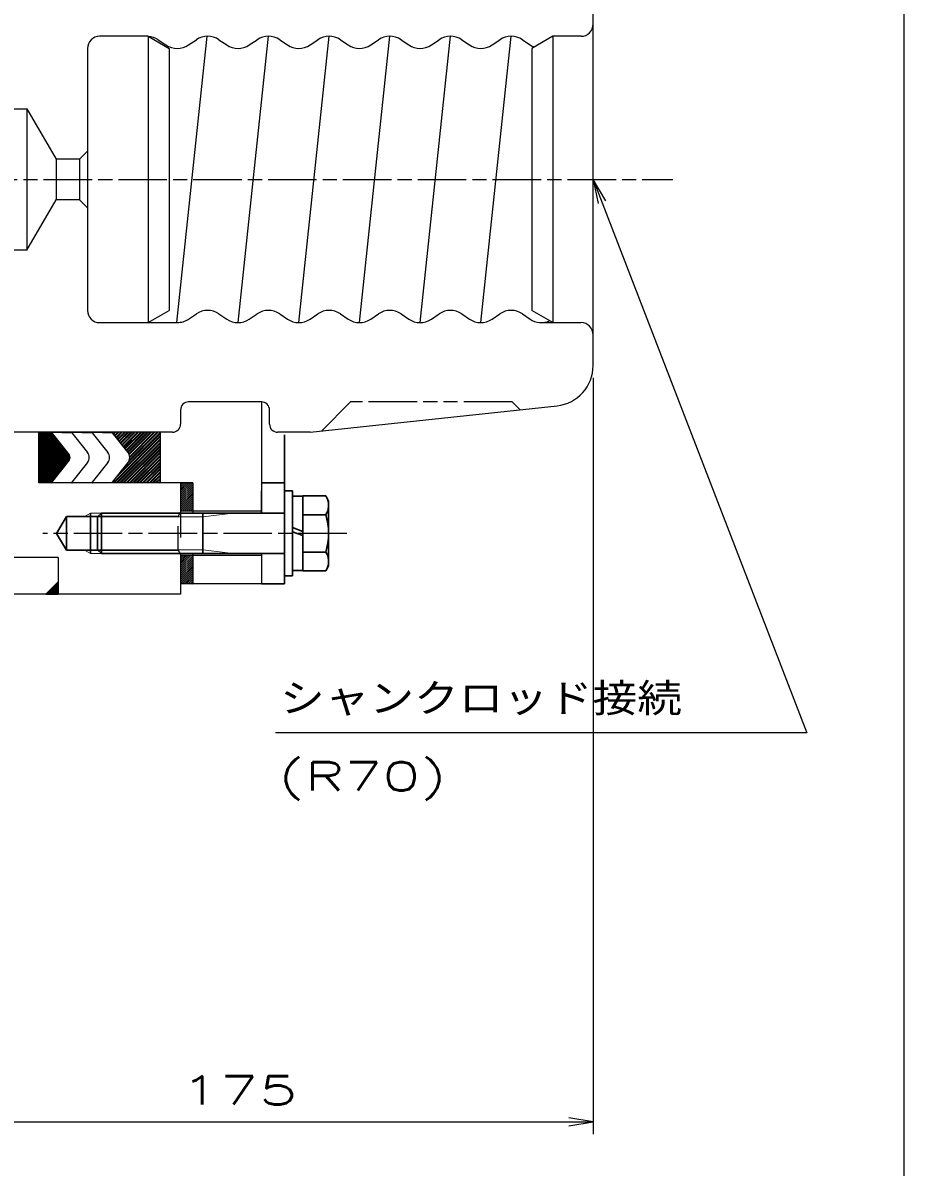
# Model space of a CAD drawing. Units: millimetres at full size, sheet at 1:1; details may follow other scales. Extents: x -2456 to -674, y 2522 to 3782.
# Drawn here: x -921.5 to -703.6, y 2944.2 to 3227.1 of the extents above; entities that cross this region are included whole.
import ezdxf
from ezdxf.enums import TextEntityAlignment as Align

# ---------------------------------------------------------------- set-up
doc = ezdxf.new("R2010")
doc.units = ezdxf.units.MM
for name, pattern in [('CHAIN', [18.5, 12, -1.5, 3.5, -1.5]), ('CHAIN_DOUBLE_DASH', [23.5, 12, -1.5, 3.5, -1.5, 3.5, -1.5]), ('DASHED_SPACED', [12, 6, -6])]:
    doc.linetypes.add(name, pattern=pattern)
for name, color, linetype, lineweight in [('0_2', 7, 'Continuous', 25), ('1外形線', 7, 'Continuous', 25), ('3隠れ線', 2, 'DASHED_SPACED', 25), ('4中心線', 1, 'CHAIN', 25), ('7枠', 7, 'Continuous', 25), ('AM_0', 7, 'Continuous', 30), ('AM_0N', 7, 'Continuous', 30), ('AM_4', 3, 'Continuous', 15), ('AM_4N', 3, 'Continuous', 15), ('実線中', 7, 'Continuous', 25), ('想像線', 6, 'CHAIN_DOUBLE_DASH', 25), ('細い実線', 3, 'Continuous', 25)]:
    doc.layers.add(name, color=color, linetype=linetype, lineweight=lineweight)
doc.styles.add('simplex.shx', font='')
doc.styles.get('simplex.shx').set_extended_font_data('simplex.shx')
pattern_1 = [(45, (-251.495, 1855.7), (-0.24395, 0.24395), [])]

# ---------------------------------------------------------------- blocks, each defined once
blk = doc.blocks.new('open_arrow')
at = {"color": 0, "linetype": 'Continuous', "lineweight": -2}
blk.add_lwpolyline([(7.5, 1.25), (0, 0), (7.5, -1.25)], dxfattribs=at)

msp = doc.modelspace()

# ---------------------------------------------------------------- hatches: boundary and pattern name
at = {"layer": '細い実線'}
h = msp.add_hatch(dxfattribs=at)
h.set_pattern_fill('USER', color=256, style=0, pattern_type=2)
h.set_pattern_definition(pattern_1)
h.paths.add_polyline_path([(-882.517, 3113.412), (-882.517, 3106.412), (-879.517, 3106.412), (-879.517, 3113.412)])
h = msp.add_hatch(dxfattribs=at)
h.set_pattern_fill('USER', color=256, style=0, pattern_type=2)
h.set_pattern_definition(pattern_1)
h.paths.add_polyline_path([(-882.517, 3095.412), (-882.517, 3088.412), (-879.517, 3088.412), (-879.517, 3095.412)])

# ---------------------------------------------------------------- linework, layer by layer
at = {"layer": '0_2'}
for p, q in [((-888.017, 3222.954), (-886.119, 3221.67)), ((-880.517, 3221.67), (-878.619, 3222.954)), ((-873.017, 3222.954), (-871.119, 3221.67)), ((-865.517, 3221.67), (-863.619, 3222.954)), ((-858.017, 3222.954), (-856.119, 3221.67)), ((-850.517, 3221.67), (-848.619, 3222.954)), ((-843.017, 3222.954), (-841.119, 3221.67)), ((-835.517, 3221.67), (-833.619, 3222.954)), ((-828.017, 3222.954), (-826.119, 3221.67)), ((-820.517, 3221.67), (-818.619, 3222.954)), ((-813.017, 3222.954), (-811.119, 3221.67)), ((-805.517, 3221.67), (-803.619, 3222.954)), ((-798.017, 3222.954), (-796.119, 3221.67)), ((-907.517, 3193.412), (-907.517, 3183.412)), ((-880.517, 3153.894), (-878.619, 3155.177)), ((-873.017, 3155.177), (-871.119, 3153.894)), ((-865.517, 3153.894), (-863.619, 3155.177)), ((-858.017, 3155.177), (-856.119, 3153.894)), ((-850.517, 3153.894), (-848.619, 3155.177)), ((-843.017, 3155.177), (-841.119, 3153.894)), ((-835.517, 3153.894), (-833.619, 3155.177)), ((-828.017, 3155.177), (-826.119, 3153.894)), ((-820.517, 3153.894), (-818.619, 3155.177)), ((-813.017, 3155.177), (-811.119, 3153.894)), ((-805.517, 3153.894), (-803.619, 3155.177)), ((-798.017, 3155.177), (-796.119, 3153.894)), ((-780.517, 3139.398), (-780.517, 2952.374)), ((-955.517, 2955.374), (-780.517, 2955.374))]:
    msp.add_line(p, q, dxfattribs=at)
msp.add_lwpolyline([(-780.517, 3188.412), (-727.714, 3051.575), (-749.563, 3051.575), (-755.563, 3051.575), (-859.043, 3051.575)], dxfattribs=at)
for centre, start, end in [((-890.818, 3218.812), 55.93041, 86.34669), ((-875.818, 3218.812), 55.93041, 124.06959), ((-860.818, 3218.812), 55.93041, 124.06959), ((-845.818, 3218.812), 55.93041, 124.06959), ((-830.818, 3218.812), 55.93041, 124.06959), ((-815.818, 3218.812), 55.93041, 124.06959), ((-800.818, 3218.812), 55.93041, 124.06959), ((-883.318, 3225.812), 235.93041, 304.06959), ((-868.318, 3225.812), 235.93041, 304.06959), ((-853.318, 3225.812), 235.93041, 304.06959), ((-838.318, 3225.812), 235.93041, 304.06959), ((-823.318, 3225.812), 235.93041, 304.06959), ((-808.318, 3225.812), 235.93041, 304.06959), ((-793.318, 3225.812), 235.93041, 248.79309), ((-875.818, 3151.036), 55.93041, 124.06959), ((-860.818, 3151.036), 55.93041, 124.06959), ((-845.818, 3151.036), 55.93041, 124.06959), ((-830.818, 3151.036), 55.93041, 124.06959), ((-815.818, 3151.036), 55.93041, 124.06959), ((-800.818, 3151.036), 55.93041, 124.06959), ((-883.318, 3158.036), 269.91295, 304.06959), ((-868.318, 3158.036), 235.93041, 304.06959), ((-853.318, 3158.036), 235.93041, 304.06959), ((-838.318, 3158.036), 235.93041, 304.06959), ((-823.318, 3158.036), 235.93041, 304.06959), ((-808.318, 3158.036), 235.93041, 304.06959), ((-793.318, 3158.036), 235.93041, 293.8427)]:
    msp.add_arc(centre, 5, start, end, dxfattribs=at)
at = {"layer": '1外形線'}
for p, q in [((-780.517, 3142.398), (-780.517, 3234.426)), ((-890.517, 3223.812), (-902.517, 3223.812)), ((-890.517, 3223.812), (-890.517, 3153.012)), ((-890.517, 3223.812), (-885.321, 3220.812)), ((-790.517, 3223.812), (-795.713, 3220.812)), ((-783.517, 3223.812), (-790.517, 3223.812)), ((-790.517, 3223.812), (-790.517, 3153.012)), ((-905.517, 3220.812), (-905.517, 3156.012)), ((-885.321, 3220.812), (-885.321, 3156.012)), ((-795.713, 3220.812), (-795.713, 3156.012)), ((-955.517, 3205.912), (-920.517, 3205.912)), ((-920.517, 3205.912), (-920.517, 3170.912)), ((-920.517, 3205.912), (-913.3, 3193.412)), ((-907.517, 3193.412), (-905.517, 3195.412)), ((-907.517, 3193.412), (-913.3, 3193.412)), ((-913.3, 3193.412), (-913.3, 3183.412)), ((-920.517, 3170.912), (-913.3, 3183.412)), ((-907.517, 3183.412), (-913.3, 3183.412)), ((-907.517, 3183.412), (-905.517, 3181.412)), ((-920.517, 3170.912), (-955.517, 3170.912)), ((-890.517, 3153.012), (-885.321, 3156.012)), ((-790.517, 3153.012), (-795.713, 3156.012)), ((-902.517, 3153.012), (-883.326, 3153.012)), ((-793.764, 3153.056), (-783.517, 3153.012)), ((-862.517, 3133.412), (-880.517, 3133.412)), ((-862.517, 3133.412), (-862.517, 3105.912)), ((-850.517, 3125.912), (-789.452, 3132.455)), ((-882.517, 3131.412), (-882.517, 3127.912)), ((-860.517, 3127.912), (-860.517, 3131.412)), ((-884.517, 3125.912), (-1176.785, 3125.912)), ((-917.517, 3113.412), (-917.517, 3125.912)), ((-914.517, 3125.912), (-910.017, 3120.287)), ((-914.309, 3125.912), (-909.387, 3125.75)), ((-909.387, 3125.75), (-905.516, 3120.912)), ((-909.309, 3125.912), (-904.387, 3125.75)), ((-904.387, 3125.75), (-900.516, 3120.912)), ((-904.309, 3125.912), (-899.387, 3125.75)), ((-899.387, 3125.75), (-895.516, 3120.912)), ((-887.517, 3113.412), (-887.517, 3125.912)), ((-850.517, 3125.912), (-858.517, 3125.912)), ((-910.017, 3119.037), (-914.517, 3113.412)), ((-905.516, 3118.413), (-909.387, 3113.575)), ((-900.516, 3118.413), (-904.389, 3113.572)), ((-895.516, 3118.413), (-899.387, 3113.575)), ((-882.517, 3113.412), (-917.517, 3113.412)), ((-914.309, 3113.412), (-909.387, 3113.575)), ((-909.309, 3113.412), (-904.387, 3113.575)), ((-904.309, 3113.412), (-899.387, 3113.575)), ((-879.517, 3113.412), (-887.517, 3113.412)), ((-879.517, 3113.412), (-887.517, 3113.412)), ((-882.517, 3113.412), (-882.517, 3105.912)), ((-879.517, 3113.412), (-879.517, 3105.912)), ((-862.517, 3106.412), (-882.517, 3106.412)), ((-882.517, 3095.912), (-882.517, 3085.912)), ((-862.517, 3095.412), (-882.517, 3095.412)), ((-879.517, 3095.912), (-879.517, 3088.412)), ((-862.517, 3095.912), (-862.517, 3088.412)), ((-912.808, 3094.912), (-1027.517, 3094.912)), ((-912.808, 3094.912), (-912.808, 3085.912)), ((-879.517, 3088.412), (-882.517, 3088.412)), ((-862.517, 3088.412), (-879.517, 3088.412)), ((-882.517, 3085.912), (-1162.517, 3085.912))]:
    msp.add_line(p, q, dxfattribs=at)
for centre, radius, start, end in [((-783.517, 3226.812), 3, 270, 0), ((-902.517, 3220.812), 3, 90, 180), ((-902.517, 3156.012), 3, 180, 270), ((-783.517, 3150.012), 3, 0, 90), ((-790.517, 3142.398), 10, 276.1155, 0), ((-880.517, 3131.412), 2, 90, 180), ((-862.517, 3131.412), 2, 0, 90), ((-884.517, 3127.912), 2, 270, 0), ((-858.517, 3127.912), 2, 180, 270), ((-914.309, 3125.812), 0.1, 90, 218.65981), ((-909.309, 3125.812), 0.1, 90, 218.65981), ((-904.309, 3125.812), 0.1, 90, 218.65981), ((-899.309, 3125.812), 0.1, 90, 218.65981), ((-907.078, 3119.662), 2, 321.34019, 38.65981), ((-902.078, 3119.662), 2, 321.34019, 38.65981), ((-897.078, 3119.662), 2, 321.34019, 38.65981), ((-910.798, 3119.662), 1, 321.34019, 38.65981), ((-914.309, 3113.512), 0.1, 141.34019, 270), ((-914.309, 3113.512), 0.1, 141.34019, 270), ((-909.309, 3113.512), 0.1, 141.34019, 270), ((-909.309, 3113.512), 0.1, 141.34019, 270), ((-904.309, 3113.512), 0.1, 141.34019, 270), ((-904.309, 3113.512), 0.1, 141.34019, 270), ((-899.309, 3113.512), 0.1, 141.34019, 270)]:
    msp.add_arc(centre, radius, start, end, dxfattribs=at)
at = {"layer": '3隠れ線'}
for p, q in [((-883.13, 3105.1), (-882.517, 3106.162)), ((-883.13, 3096.724), (-883.13, 3105.1)), ((-882.517, 3105.912), (-882.517, 3095.912)), ((-883.13, 3096.724), (-882.517, 3095.662))]:
    msp.add_line(p, q, dxfattribs=at)
at = {"layer": '4中心線'}
for p, q in [((-2322.372, 3188.412), (-760.791, 3188.412)), ((-841.419, 3100.912), (-916.541, 3100.912))]:
    msp.add_line(p, q, dxfattribs=at)
at = {"layer": '7枠'}
msp.add_line((-703.648, 2552.224), (-703.648, 3722.224), dxfattribs=at)
at = {"layer": 'AM_0'}
for p, q in [((-913.171, 3100.912), (-910.753, 3105.1)), ((-883.13, 3105.1), (-910.753, 3105.1)), ((-910.753, 3105.1), (-910.753, 3096.724)), ((-904.753, 3105.912), (-904.753, 3095.912)), ((-913.171, 3100.912), (-910.753, 3096.724)), ((-883.13, 3096.724), (-910.753, 3096.724))]:
    msp.add_line(p, q, dxfattribs=at)
at = {"layer": 'AM_0N'}
for p, q in [((-856.817, 3088.412), (-856.817, 3125.284)), ((-856.817, 3113.412), (-862.517, 3113.412)), ((-862.517, 3111.412), (-862.517, 3105.912)), ((-856.817, 3111.412), (-854.817, 3111.412)), ((-856.817, 3090.412), (-856.817, 3111.412)), ((-854.817, 3111.412), (-854.817, 3090.412)), ((-854.817, 3102.322), (-854.817, 3110.112)), ((-854.817, 3110.112), (-852.317, 3110.112)), ((-846.633, 3110.152), (-852.317, 3110.152)), ((-852.317, 3110.152), (-852.317, 3105.912)), ((-852.317, 3101.412), (-852.317, 3110.112)), ((-846.633, 3110.152), (-845.917, 3108.912)), ((-845.917, 3092.912), (-845.917, 3108.912)), ((-902.097, 3105.912), (-903.017, 3104.992)), ((-903.017, 3096.832), (-903.017, 3104.992)), ((-877.017, 3105.912), (-902.097, 3105.912)), ((-902.097, 3095.912), (-902.097, 3105.912)), ((-877.017, 3105.912), (-869.517, 3105.912)), ((-877.017, 3095.912), (-877.017, 3105.912)), ((-856.817, 3105.912), (-877.017, 3105.912)), ((-852.317, 3095.912), (-852.317, 3105.912)), ((-852.317, 3105.912), (-852.317, 3095.912)), ((-846.633, 3105.533), (-852.317, 3105.533)), ((-852.317, 3101.412), (-854.817, 3102.322)), ((-852.317, 3100.412), (-854.817, 3101.322)), ((-854.817, 3091.712), (-854.817, 3101.322)), ((-852.317, 3091.712), (-852.317, 3100.412)), ((-903.017, 3096.832), (-902.097, 3095.912)), ((-877.017, 3095.912), (-902.097, 3095.912)), ((-877.017, 3095.912), (-869.517, 3095.912)), ((-856.817, 3095.912), (-877.017, 3095.912)), ((-846.633, 3096.291), (-852.317, 3096.291)), ((-852.317, 3095.912), (-852.317, 3091.672)), ((-846.633, 3091.672), (-845.917, 3092.912)), ((-854.817, 3090.412), (-856.817, 3090.412)), ((-852.317, 3091.712), (-854.817, 3091.712)), ((-846.633, 3091.672), (-852.317, 3091.672)), ((-856.817, 3088.412), (-862.517, 3088.412))]:
    msp.add_line(p, q, dxfattribs=at)
for centre, radius, start, end in [((-850, 3107.843), 4.083, 325.55313, 25.55313), ((-861.19, 3100.912), 15.273, 342.38753, 17.61247), ((-850, 3093.982), 4.083, 334.44687, 34.44687)]:
    msp.add_arc(centre, radius, start, end, dxfattribs=at)
at = {"layer": 'AM_4'}
for p, q in [((-904.753, 3105.912), (-906.253, 3105.1)), ((-882.661, 3105.912), (-904.753, 3105.912)), ((-904.753, 3095.912), (-906.253, 3096.724)), ((-882.661, 3095.912), (-904.753, 3095.912))]:
    msp.add_line(p, q, dxfattribs=at)
at = {"layer": 'AM_4N'}
for p, q in [((-877.017, 3104.992), (-903.017, 3104.992)), ((-877.017, 3104.992), (-869.517, 3105.912)), ((-877.017, 3096.832), (-903.017, 3096.832)), ((-877.017, 3096.832), (-869.517, 3095.912))]:
    msp.add_line(p, q, dxfattribs=at)
at = {"layer": '実線中'}
for p, q in [((-883.404, 3153.012), (-875.902, 3223.811)), ((-868.318, 3153.036), (-860.818, 3223.812)), ((-853.318, 3153.036), (-845.818, 3223.812)), ((-838.318, 3153.036), (-830.818, 3223.812)), ((-823.318, 3153.036), (-815.818, 3223.812)), ((-808.318, 3153.036), (-800.818, 3223.812))]:
    msp.add_line(p, q, dxfattribs=at)
at = {"layer": '想像線'}
for p, q in [((-840.517, 3133.412), (-847.717, 3126.212)), ((-800.517, 3133.412), (-840.517, 3133.412)), ((-800.517, 3133.412), (-798.581, 3131.477))]:
    msp.add_line(p, q, dxfattribs=at)
at = {"layer": '細い実線'}
for p, q in [((-917.517, 3125.546), (-917.151, 3125.912)), ((-917.517, 3125.008), (-916.612, 3125.912)), ((-917.517, 3124.469), (-916.073, 3125.912)), ((-917.517, 3123.93), (-915.535, 3125.912)), ((-917.517, 3123.391), (-914.996, 3125.912)), ((-917.517, 3125.906), (-917.51, 3125.912)), ((-917.517, 3125.367), (-916.972, 3125.912)), ((-917.517, 3124.828), (-916.433, 3125.912)), ((-917.517, 3124.289), (-915.894, 3125.912)), ((-917.517, 3123.75), (-915.355, 3125.912)), ((-917.517, 3123.211), (-914.816, 3125.912)), ((-917.517, 3122.852), (-914.49, 3125.879)), ((-917.517, 3122.673), (-914.41, 3125.779)), ((-917.517, 3122.313), (-914.251, 3125.58)), ((-917.517, 3122.134), (-914.171, 3125.48)), ((-917.517, 3121.775), (-914.011, 3125.28)), ((-917.517, 3121.595), (-913.932, 3125.18)), ((-917.517, 3121.236), (-913.772, 3124.981)), ((-917.517, 3121.056), (-913.692, 3124.881)), ((-917.517, 3120.697), (-913.532, 3124.682)), ((-917.517, 3120.517), (-913.453, 3124.582)), ((-917.517, 3120.158), (-913.293, 3124.382)), ((-917.517, 3119.979), (-913.213, 3124.282)), ((-917.517, 3119.619), (-913.053, 3124.083)), ((-917.517, 3119.44), (-912.974, 3123.983)), ((-917.517, 3119.081), (-912.814, 3123.783)), ((-917.517, 3118.901), (-912.734, 3123.684)), ((-899.212, 3125.531), (-898.831, 3125.912)), ((-899.208, 3113.412), (-887.517, 3125.103)), ((-899.093, 3125.382), (-898.562, 3125.912)), ((-898.939, 3113.412), (-887.517, 3124.834)), ((-898.853, 3125.082), (-898.023, 3125.912)), ((-898.733, 3124.933), (-897.754, 3125.912)), ((-898.597, 3114.562), (-887.517, 3125.642)), ((-898.494, 3124.633), (-897.215, 3125.912)), ((-898.4, 3113.412), (-887.517, 3124.295)), ((-898.374, 3124.484), (-896.946, 3125.912)), ((-898.135, 3124.184), (-896.407, 3125.912)), ((-898.13, 3113.412), (-887.517, 3124.026)), ((-898.015, 3124.035), (-896.137, 3125.912)), ((-897.775, 3123.735), (-895.599, 3125.912)), ((-897.656, 3123.586), (-895.329, 3125.912)), ((-897.52, 3115.909), (-887.517, 3125.911)), ((-897.416, 3123.286), (-894.79, 3125.912)), ((-897.296, 3123.137), (-894.521, 3125.912)), ((-897.057, 3122.837), (-893.982, 3125.912)), ((-896.937, 3122.688), (-893.713, 3125.912)), ((-896.698, 3122.388), (-893.174, 3125.912)), ((-896.578, 3122.239), (-892.904, 3125.912)), ((-896.339, 3121.939), (-892.366, 3125.912)), ((-896.219, 3121.79), (-892.096, 3125.912)), ((-895.979, 3121.49), (-891.557, 3125.912)), ((-895.86, 3121.341), (-891.288, 3125.912)), ((-895.62, 3121.041), (-890.749, 3125.912)), ((-895.501, 3120.891), (-890.48, 3125.912)), ((-895.413, 3118.554), (-888.055, 3125.912)), ((-895.292, 3120.561), (-889.941, 3125.912)), ((-895.209, 3120.374), (-889.672, 3125.912)), ((-895.168, 3119.068), (-888.324, 3125.912)), ((-895.098, 3119.946), (-889.133, 3125.912)), ((-895.079, 3119.697), (-888.863, 3125.912)), ((-917.517, 3118.542), (-912.575, 3123.484)), ((-917.517, 3118.362), (-912.495, 3123.384)), ((-917.517, 3118.003), (-912.335, 3123.185)), ((-917.517, 3117.823), (-912.255, 3123.085)), ((-917.517, 3117.464), (-912.096, 3122.885)), ((-917.517, 3117.284), (-912.016, 3122.786)), ((-917.517, 3116.925), (-911.856, 3122.586)), ((-917.517, 3116.746), (-911.776, 3122.486)), ((-917.517, 3116.386), (-911.617, 3122.287)), ((-917.517, 3116.207), (-911.537, 3122.187)), ((-917.517, 3115.848), (-911.377, 3121.987)), ((-917.517, 3115.668), (-911.297, 3121.888)), ((-917.517, 3115.309), (-911.138, 3121.688)), ((-917.517, 3115.129), (-911.058, 3121.588)), ((-917.517, 3114.77), (-910.898, 3121.389)), ((-917.517, 3114.59), (-910.818, 3121.289)), ((-917.517, 3114.231), (-910.659, 3121.089)), ((-917.517, 3114.052), (-910.579, 3120.99)), ((-917.517, 3113.692), (-910.419, 3120.79)), ((-897.592, 3113.412), (-887.517, 3123.487)), ((-897.322, 3113.412), (-887.517, 3123.217)), ((-896.783, 3113.412), (-887.517, 3122.679)), ((-896.514, 3113.412), (-887.517, 3122.409)), ((-895.975, 3113.412), (-887.517, 3121.87)), ((-895.706, 3113.412), (-887.517, 3121.601)), ((-895.167, 3113.412), (-887.517, 3121.062)), ((-894.898, 3113.412), (-887.517, 3120.793)), ((-917.517, 3113.513), (-910.339, 3120.69)), ((-917.258, 3113.412), (-910.18, 3120.491)), ((-917.079, 3113.412), (-910.1, 3120.391)), ((-916.72, 3113.412), (-909.946, 3120.186)), ((-916.54, 3113.412), (-909.884, 3120.068)), ((-916.181, 3113.412), (-909.805, 3119.787)), ((-916.001, 3113.412), (-909.799, 3119.615)), ((-915.642, 3113.412), (-910.017, 3119.037)), ((-915.462, 3113.412), (-910.736, 3118.139)), ((-894.359, 3113.412), (-887.517, 3120.254)), ((-894.089, 3113.412), (-887.517, 3119.985)), ((-893.55, 3113.412), (-887.517, 3119.446)), ((-893.281, 3113.412), (-887.517, 3119.176)), ((-892.742, 3113.412), (-887.517, 3118.637)), ((-892.473, 3113.412), (-887.517, 3118.368)), ((-915.103, 3113.412), (-912.172, 3116.343)), ((-914.923, 3113.412), (-912.891, 3115.445)), ((-891.934, 3113.412), (-887.517, 3117.829)), ((-891.665, 3113.412), (-887.517, 3117.56)), ((-891.126, 3113.412), (-887.517, 3117.021)), ((-890.856, 3113.412), (-887.517, 3116.752)), ((-890.318, 3113.412), (-887.517, 3116.213)), ((-890.048, 3113.412), (-887.517, 3115.943)), ((-889.509, 3113.412), (-887.517, 3115.405)), ((-889.24, 3113.412), (-887.517, 3115.135)), ((-914.564, 3113.412), (-914.328, 3113.649)), ((-888.701, 3113.412), (-887.517, 3114.596)), ((-888.432, 3113.412), (-887.517, 3114.327)), ((-887.893, 3113.412), (-887.517, 3113.788)), ((-887.624, 3113.412), (-887.517, 3113.519))]:
    msp.add_line(p, q, dxfattribs=at)
msp.add_lwpolyline([(-912.808, 3085.912), (-912.808, 3088.912), (-915.808, 3085.912), (-912.808, 3085.912), (-912.958, 3085.912), (-912.808, 3086.062), (-913.108, 3085.912), (-912.808, 3086.212), (-913.258, 3085.912), (-912.808, 3086.362), (-913.408, 3085.912), (-912.808, 3086.512), (-913.558, 3085.912), (-912.808, 3086.662), (-913.708, 3085.912), (-912.808, 3086.812), (-913.858, 3085.912), (-912.808, 3086.962), (-914.008, 3085.912), (-912.808, 3087.112), (-914.158, 3085.912), (-912.808, 3087.262), (-914.308, 3085.912), (-912.808, 3087.412), (-914.458, 3085.912), (-912.808, 3087.562), (-914.608, 3085.912), (-912.808, 3087.712), (-914.758, 3085.912), (-912.808, 3087.862), (-914.908, 3085.912), (-912.808, 3088.012), (-915.058, 3085.912), (-912.808, 3088.162), (-915.208, 3085.912), (-912.808, 3088.312), (-915.358, 3085.912), (-912.808, 3088.462), (-915.508, 3085.912), (-912.808, 3088.612), (-915.658, 3085.912), (-912.808, 3088.762), (-915.808, 3085.912)], dxfattribs=at)

# ---------------------------------------------------------------- block references
at = {"layer": '0_2', "xscale": 0.8, "yscale": 0.8}
for p, rotation in [((-780.517, 3188.412), 291.1), ((-780.517, 2955.374), 180)]:
    msp.add_blockref('open_arrow', p, dxfattribs=dict(at, rotation=rotation))

# ---------------------------------------------------------------- texts
at = {"layer": '0_2', "style": 'simplex.shx'}
for s, width, p in [('シャンクロッド接続', 1.15, (-758.563, 3054.575)), ('(R70)', 1.55, (-816.718, 3035.179))]:
    msp.add_text(s, height=7.038, dxfattribs=dict(at, width=width)).set_placement(p, align=Align.BOTTOM_RIGHT)
at = {"layer": '0_2', "style": 'simplex.shx', "width": 1.6}
msp.add_text('175', height=7.038, dxfattribs=at).set_placement((-868.017, 2963.174), align=Align.MIDDLE_CENTER)

doc.saveas('drawing.dxf')
